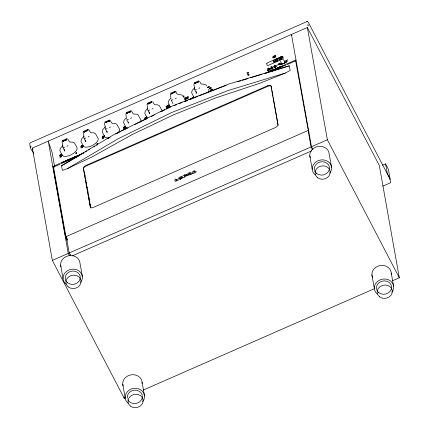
<?xml version="1.0" encoding="UTF-8"?>
<svg xmlns="http://www.w3.org/2000/svg" width="429" height="429" viewBox="0 0 429 429"><rect width="100%" height="100%" fill="white"/><g stroke="black" fill="none" stroke-linecap="round" stroke-linejoin="round"><path stroke-width="0.64" d="M191.452 98.922C191.334 97.946 192.396 97.592 191.607 98.852M109.1 121.809L109.17 120.136L105.03 121.949L104.987 122.823L109.127 121.01M66.661 140.331L66.726 138.749L62.591 140.567L62.548 141.441L66.683 139.623L66.726 138.749M87.789 130.55L87.832 129.494L83.693 131.312L83.65 132.186L87.784 130.368L87.832 129.494M109.1 121.718L109.17 120.136M130.405 112.371L130.47 110.795L126.335 112.607L126.292 113.481L130.427 111.669L130.47 110.795M151.646 102.542L151.689 101.485L147.549 103.303L147.506 104.177L151.641 102.359L151.689 101.485M174.962 92.315L175.005 91.259L170.865 93.077L170.822 93.951L174.957 92.133L175.005 91.259M198.488 81.998L198.525 80.942L194.391 82.759L194.348 83.634L198.482 81.816L198.525 80.942M84.368 132.566L84.406 131.955L83.693 131.312M171.541 94.332L171.579 93.72L170.865 93.077M63.294 141.297L62.591 140.567M105.732 122.678L105.03 121.949M127.038 113.336L126.335 112.607M148.252 104.032L147.549 103.303M194.605 171.654L193.238 172.254M183.333 177.52L179.767 179.435L181.236 178.829M183.296 175.681C185.896 173.107 189.393 174.582 184.508 176.083M190.347 99.303C190.32 98.563 191.323 98.193 190.846 98.906M125.724 118.281L124.024 120.501L123.611 122.646L126.051 127.526M170.254 98.745L168.554 100.965L168.147 103.116L169.991 106.837M188.347 174.399L189.715 173.734M67.959 159.963L67.648 160.119L68.388 159.76M62.966 145.361L60.28 148.455L59.867 150.606L62.307 155.48M84.068 136.111L81.381 139.2L80.968 141.35L83.408 146.225M105.405 126.748L102.719 129.842L102.311 131.987L104.746 136.867M69.015 159.518L69.729 159.191L69.428 159.374M147.925 108.097L145.238 111.191L144.83 113.342L147.265 118.216A8.382 3.882 -27.5 0 1 146.831 116.677M194.766 87.554L192.079 90.648L191.666 92.798L194.106 97.673A8.382 3.882 -27.5 0 1 193.677 96.707M190.337 173.825L190.83 173.38M192.836 98.289L192.535 98.456M274.04 69.546C272.292 70.324 274.85 69.155 273.729 69.67M66.999 160.366L71.096 158.644M274.211 69.471L273.863 69.632M77.231 155.931L77.939 155.571L76.308 156.349M86.063 130.652L87.098 129.998M208.006 87.672C208.633 86.98 207.089 87.956 207.604 87.237C209.567 86.712 206.81 88.084 207.963 87.763M66.972 146.273L68.05 145.608M88.074 137.017L89.157 136.352M109.416 127.66L110.494 126.995M130.716 118.313L131.794 117.653M151.936 109.009L153.014 108.344M175.252 98.783L176.33 98.118M198.772 88.465L199.85 87.8M61.529 165.739L114.736 134.127L170.656 106.623L229.107 83.966L289.334 65.825L290.16 70.458L285.462 73.016L259.867 83.253L216.044 97.785L173.498 114.833L132.325 134.508L92.482 156.671L67.219 168.736L62.355 170.372L61.529 165.739L65.642 163.503M66.227 163.186L81.156 154.397M82.883 153.384L84.03 152.708M85.178 152.032L86.899 151.019M88.621 150.005L89.774 149.33M93.79 146.965L94.938 146.289M96.664 145.27L97.812 144.594M107.572 138.851L108.719 138.176M115.61 134.121L116.763 133.446M67.219 168.736L118.324 138.664L171.927 112.414L227.853 90.621L285.462 73.016M272.066 70.41L271.203 70.774L271.873 70.479M278.786 67.466L277.912 67.841L278.593 67.53M64.827 161.368L64.382 161.551L65.197 161.159L64.43 161.497M270.066 71.311L270.415 71.128M270.206 71.209L269.814 71.38M280.137 66.881L279.343 67.192L280.303 66.811M272.93 70.04C271.9 70.49 272.983 69.975 272.667 70.158M70.083 159.068L71.927 158.226L71.101 158.569M281.172 66.533L280.26 66.935L282.143 66.077L279.059 67.428L280.421 66.913M69.439 159.352L68.999 159.524M276.131 68.635L275.295 68.978M75.155 156.858L74.871 156.917L76.603 156.226M31.188 146.112C28.051 147.678 33.886 151.571 33.596 153.652M71.428 158.457L72.329 158.103M147.533 103.561L149.925 102.644M63.304 141.211L66.699 139.72M84.406 131.955L87.8 130.464M105.743 122.597L109.138 121.107M127.048 113.251L130.443 111.765M148.262 103.947L151.657 102.456M171.579 93.72L174.973 92.23M277.456 68.029L277.649 67.948M189.977 173.509L188.143 174.388M117.337 133.108L120.313 131.649M121.504 131.065L128.056 127.853M134.604 124.646L146.52 118.812M151.281 116.479L154.258 115.02M160.811 111.813L164.977 109.77M166.173 109.186L170.935 106.853M63.219 162.119L61.867 162.618L63.878 161.808L62.779 162.269M271.611 70.624L271.294 70.758L271.691 70.587M278.11 67.744L278.619 67.541L278.169 67.718M272.908 70.034L273.042 69.965M180.159 177.976L181.826 177.236M275.933 68.72L275.525 68.892M277.912 67.954L279.075 67.487L276.238 68.667L276.978 68.361M273.616 69.718L273.82 69.654M75.311 156.724L76.164 156.349M71.45 158.419L74.834 156.966L73.311 157.636M69.868 159.105L70.699 158.757M70.737 158.794L70.136 159.052M78.282 155.491L79.462 154.923L78.593 155.293L78.984 155.18M180.555 178.115L181.59 177.649M62.854 162.189L63.283 162.055M63.937 161.722L64.902 161.358M68.608 159.733L68.431 159.744M67.256 160.328L67.004 160.366M67.707 160.06L68.104 159.953M72.528 158.011L72.276 158.054M73.043 157.716L73.295 157.679M278.056 67.932L278.367 67.787L277.981 67.943M271.927 70.576L271.487 70.78L273.777 69.804L270.828 71.064L272.152 70.458M272.678 70.292L273.117 70.088L272.662 70.254M193.935 171.911L194.755 172.099M125.504 397.855L124.276 398.391L52.338 260.398L32.341 148.123L307.368 27.488L379.306 165.481L399.308 277.761L392.567 280.716M182.679 96.262L183.869 95.742L184.159 97.372M169.423 104.815L166.044 106.295L166.313 107.813L169.691 106.333L169.509 105.32M185.902 101.11L187.688 100.327L184.604 101.528M83.414 153.137L52.783 166.575L54.569 166.286L52.097 152.424L48.252 141.141L68.249 253.416L69.439 255.7M264.747 73.606L295.989 59.899M274.989 69.139L274.876 69.16M277.536 68.023L277.869 67.879M70.404 159.154L68.543 159.883L70.624 159.116L70.104 159.202M72.297 158.237L74.158 157.507M70.796 159.003L72.356 158.317M72.817 158.156L74.378 157.47L73.665 157.647M59.867 164.269L53.126 167.224L65.669 237.628L67.101 240.379L66.634 237.746M61.09 163.733L69.664 159.974M70.887 159.432L78.239 156.21M270.56 71.858L273.01 70.785M274.238 70.243L276.072 69.439M277.3 68.903L285.875 65.138M287.098 64.602L295.672 60.843M53.582 167.262L54.204 166.988L53.582 167.262L66.045 237.226L67.192 239.43M178.207 179.102L175.863 179.987L176.308 180.427C176.399 177.611 173.702 179.665 175.375 181.387L178.593 179.971M309.03 132.164L308.135 130.454L66.307 236.524L69.235 252.987L70.726 255.834M66.667 236.958L66.045 237.226L65.669 234.936M65.669 237.628L66.892 237.092M52.338 260.398L68.249 253.416M69.235 252.987L311.068 146.916L308.135 130.454M312.945 149.592L311.459 146.745L327.37 139.768L307.368 27.488M69.745 255.228L70.731 254.794M72.249 255.866L311.626 150.874M382.486 165.17L385.553 163.824L388.347 169.187L390.068 178.855L387.274 173.498L385.553 163.824M382.77 186.143L390.744 182.647L390.095 179.215L308.236 22.195L307.277 21.45L30.604 142.637L29.703 143.602L30.287 147.211M143.265 390.063L374.807 288.508M76.448 156.226L77.408 155.877M271.573 70.608L271.895 70.485M69.283 159.368L68.924 159.529L69.219 159.465M174.04 105.641L176.528 104.676M179.011 103.705L182.121 102.493M188.958 99.834L192.063 98.622M193.307 98.139L197.656 96.445M198.9 95.962L226.239 85.307M198.493 81.912L195.104 83.403L194.391 82.759M150.954 101.989L152.059 101.576M108.435 120.635L109.54 120.222M307.089 25.096L308.199 24.866L308.885 25.627M270.367 71.139L271.085 70.865L270.763 70.962M182.239 176.078L178.963 177.558L178.78 178.823M289.334 65.825L264.629 73.525M237.741 81.741L240.942 80.765M242.224 80.373L247.983 78.609M250.547 77.826L262.065 74.308M195.313 89.79L196.477 89.468M171.793 100.107L172.951 99.785M148.477 110.333L149.635 110.012M127.257 119.643L128.421 119.321M105.958 128.984L107.121 128.662M84.615 138.342L85.779 138.025M63.513 147.597L64.677 147.276M146.638 118.919L146.032 119.069L146.064 118.71L145.099 119.144L145.27 119.412M281.445 63.202L267.825 69.225M278.968 67.364L279.284 67.267M276.26 68.72L273.788 69.739L274.512 69.45M72.555 158.135L73.01 158.06M72.522 158.204L70.57 159.036L70.989 158.907M389.65 179.102L390.095 179.215M183.751 177.654C184.915 176.979 190.181 173.568 184.368 175.847L184.1 175.831L184.54 176.271M182.598 95.351C179.435 93.661 176.743 96.064 175.858 91.345M109.872 120.125L112.055 123.359L115.331 123.557L116.763 124.228L119.144 128.427A8.382 3.882 -27.5 0 1 117.508 133.414M88.535 129.488L90.717 132.717L93.994 132.915L95.426 133.585L97.801 137.784A8.382 3.882 -27.5 0 1 92.181 145.56A8.382 3.882 -27.5 0 1 82.979 145.259M190.46 174.453L188.481 175.166C184.663 177.799 188.54 170.796 191.109 172.71M192.267 98.456L192.385 97.839L192.964 98.032M295.828 60.843L295.608 60.628L308.365 130.947M131.328 110.875L133.36 114.017L136.637 114.216L138.068 114.881L140.444 119.08A8.382 3.882 -27.5 0 1 140.369 122.093M67.584 138.835L69.616 141.972L72.892 142.171L74.324 142.841L76.7 147.04A8.382 3.882 -27.5 0 1 70.57 155.062A8.382 3.882 -27.5 0 1 61.873 153.941M283.269 59.454L284.99 61.803M199.506 81.156L201.062 83.955L204.692 84.363L206.124 85.033L206.917 86.175M327.37 139.768L399.308 277.761M311.068 146.916L312.553 149.764M194.82 89.897L196.536 93.324L196.209 91.479M171.294 100.214L173.01 103.641M152.778 101.888L154.574 104.708L157.851 104.907L159.282 105.577L161.663 109.776A8.382 3.882 -27.5 0 1 162.092 111.32M126.764 119.745L128.48 123.177L128.26 121.943M63.02 147.705L64.736 151.131L64.409 149.287M32.341 148.123L32.958 149.303M65.991 236.905L67.144 239.119M191.42 173.825C191.929 174.469 190.235 175.166 190.32 174.195M280.491 61.052L281.333 63.497M291.886 35.72L291.463 34.47L311.459 146.745M194.771 89.784L193.876 83.902M62.972 147.592L62.076 141.709M171.037 99.174L170.356 94.219M126.501 118.704L125.82 113.749M391.28 273.085L393.704 286.685M371.9 274.855L374.319 288.454M331.596 167.541L329.172 153.947A9.744 8.548 -10.1 0 0 317.83 146.445A9.744 8.548 -10.1 0 0 310.162 157.609M309.786 155.716L312.21 169.31M271.734 89.141L271.267 86.513A3.346 1.55 -27.5 0 0 267.943 86.261L86.374 165.9A3.346 1.55 -27.5 0 0 83.617 168.817L90.524 207.604A3.346 1.55 -27.5 0 0 90.841 208.092M271.97 90.455L273.021 96.375M273.257 97.689L278.174 125.295M183.392 96.246L183.585 97.329M149.367 112.023L149.694 113.867L147.935 110.328L147.04 104.445M106.96 131.285L107.18 132.518L105.416 128.979L104.52 123.096M142.106 382.378L144.53 395.972M85.51 140.031L85.838 141.876L84.073 138.336L83.183 132.454M122.726 384.148L125.145 397.742M84.502 172.249L84.738 173.568M84.974 174.882L85.205 176.196M85.795 179.483L86.025 180.797M86.261 182.111L86.497 183.424M87.082 186.712L87.312 188.025M87.548 189.345L88.133 192.632M88.369 193.946L88.605 195.259M88.835 196.573L89.42 199.86M89.656 201.174L89.892 202.488M90.128 203.807L90.358 205.121M124.045 397.077L124.276 398.391M82.422 276.834L79.998 263.234A9.744 8.548 -10.1 0 0 68.651 255.738A9.744 8.548 -10.1 0 0 60.988 266.902M60.612 265.004L63.036 278.603M126.92 128.142A8.382 3.882 -27.5 0 1 125.622 126.555M110.221 137.457A8.382 3.882 -27.5 0 1 104.317 135.323M208.499 89.232A8.382 3.882 -27.5 0 1 208.424 92.24M184.979 99.549A8.382 3.882 -27.5 0 1 185.408 101.088M284.325 61.406A2.022 0.938 -27.5 0 1 284.738 62.575A2.022 0.938 -27.5 0 1 282.427 63.878A2.022 0.938 -27.5 0 1 281.386 63.063M66.045 284.207A9.744 8.548 -10.1 0 1 65.39 272.394A9.744 8.548 -10.1 0 1 78.748 270.747A9.744 8.548 -10.1 0 1 80.609 282.411M127.349 398.241A7.615 6.682 -10.1 0 1 136.937 390.331A7.615 6.682 -10.1 0 1 140.535 401.061A7.615 6.682 -10.1 0 1 127.869 399.796M128.158 403.351A9.744 8.548 -10.1 0 1 127.499 391.538A9.744 8.548 -10.1 0 1 140.857 389.886A9.744 8.548 -10.1 0 1 142.718 401.549M123.096 386.041A9.744 8.548 -10.1 0 1 131.413 374.769A9.744 8.548 -10.1 0 1 142.096 383.537M377.332 294.058A9.744 8.548 -10.1 0 1 376.673 282.244A9.744 8.548 -10.1 0 1 390.031 280.598A9.744 8.548 -10.1 0 1 391.891 292.262M372.506 277.359A9.744 8.548 -10.1 0 1 380.223 265.535A9.744 8.548 -10.1 0 1 391.269 274.249M315.224 174.919A9.744 8.548 -10.1 0 1 314.564 163.106A9.744 8.548 -10.1 0 1 327.922 161.46A9.744 8.548 -10.1 0 1 329.783 173.123M209.427 88.417C209.513 89.693 210.929 87.377 209.427 88.417M75.906 153.233C76.121 154.231 77.376 152.692 76.206 152.574L75.906 153.233M76.024 153.207C76.721 154.188 76.544 151.839 76.024 153.207M97.013 143.978C97.222 144.975 98.477 143.436 97.308 143.318L97.013 143.978M97.126 143.951C97.823 144.932 97.646 142.584 97.126 143.951M192.814 98.064C192.256 99.088 192.299 97.179 192.814 98.064M209.111 86.99C208.483 88.047 208.633 86.084 209.111 86.99M211.004 88.009C210.419 89.05 210.5 87.125 211.004 88.009M211.567 89.838C211.009 90.857 211.041 88.964 211.567 89.838M212.511 89.425C211.958 90.449 211.985 88.546 212.511 89.425M66.988 160.408L65.465 161.073L66.988 160.408M248.981 74.93C247.024 77.295 248.214 71.986 248.981 74.93M60.36 156.901L60.333 157.261L61.299 156.826L61.127 156.558L61.679 156.183L61.074 156.333L61.1 155.974L60.14 156.408L60.312 156.676L59.76 157.052L60.36 156.901M81.467 147.646L81.435 148.005L82.4 147.571L82.229 147.303L82.781 146.927L82.175 147.077L82.202 146.718L81.242 147.152L81.413 147.42L80.861 147.796L81.467 147.646M102.804 138.288L102.778 138.647L103.738 138.208L103.566 137.94L104.118 137.57L103.518 137.714L103.545 137.36L102.579 137.795L102.751 138.063L102.199 138.438L102.804 138.288M124.104 128.941L124.078 129.301L125.037 128.866L124.871 128.598L125.424 128.223L124.818 128.373L124.844 128.014L123.884 128.448L124.056 128.716L123.498 129.091L124.104 128.941M59.824 155.55L60.06 155.952L60.698 155.888L61.422 155.041L60.462 154.547L59.824 155.55M60.049 155.48L60.677 155.759C61.996 155.201 60.114 154.113 60.049 155.48M80.925 146.294L81.161 146.697L81.8 146.632L82.524 145.785L81.564 145.292L80.925 146.294M81.151 146.225L81.778 146.504C83.097 145.946 81.215 144.857 81.151 146.225M102.263 136.931L102.499 137.339L103.142 137.275L103.861 136.427L102.901 135.929L102.263 136.931M102.493 136.867L103.116 137.141C104.435 136.583 102.558 135.5 102.493 136.867M123.568 127.59L123.804 127.992L124.442 127.933L125.161 127.081L124.206 126.587L123.568 127.59M123.793 127.526L124.421 127.799C125.735 127.241 123.858 126.158 123.793 127.526M144.782 118.286L145.018 118.688L145.662 118.624L146.38 117.777L145.42 117.283L144.782 118.286M145.013 118.216L145.635 118.495C146.954 117.937 145.077 116.849 145.013 118.216M267.39 70.222C267.326 72.345 271.766 68.715 269.364 69.219L269.294 68.838L268.281 69.696L268.216 69.316L267.911 69.45L267.98 69.83L267.39 70.222M247.93 74.49L247.983 74.866L248.659 74.571L248.482 74.179L247.93 74.49M166.693 106.719C169.289 107.706 169.804 103.856 166.693 106.719M209.979 88.213L209.599 88.417L209.979 88.213M209.261 86.953C208.328 88.358 208.473 85.864 209.261 86.953M211.154 87.977C210.183 89.404 210.392 86.873 211.154 87.977M211.717 89.806C210.805 91.2 210.929 88.712 211.717 89.806M212.666 89.388C211.728 90.798 211.872 88.299 212.666 89.388M84.095 138.031L84.095 138.031M105.432 128.673L105.432 128.673M147.951 110.022L147.951 110.022M210.081 88.513L209.583 88.696L210.081 88.513M266.784 63.235L267.074 65.465L268.039 65.492L282.69 59.041L283.22 58.392L282.861 56.365L281.896 56.338L266.784 63.235M271.048 68.871L272.715 68.254L271.048 68.871M247.002 72.866C247.163 75.456 250.633 70.469 247.002 72.866M267.825 68.367C268.104 69.745 269.648 66.994 267.825 68.367M271.015 66.967C271.294 68.345 272.839 65.594 271.015 66.967M274.222 65.562C274.421 66.967 276.179 64.141 274.222 65.562M191.876 173.396C191.843 174.512 196.713 172.238 196.235 171.568L194.326 170.731L193.088 171.278L191.876 173.396M210.382 89.934C209.599 90.299 211.17 90.803 210.382 89.934M70.967 158.65L70.34 158.961L70.957 158.66M72.195 158.108L71.6 158.414L72.185 158.124M274.142 59.931L273.525 61.068L274.152 60.88L274.142 59.931M278.217 59.095L277.584 59.282L278.201 58.162L278.217 59.095M282.266 57.32L281.633 57.507L282.25 56.387L282.266 57.32M273.922 61.25L273.536 62.135L274.169 62.226L273.922 61.25M275.729 60.462L275.504 61.637L276.126 61.009L276.12 60.51L275.729 60.462M279.778 58.682L279.552 59.862L280.18 59.234L280.169 58.735L279.778 58.682M276.169 60.012L275.858 60.328L277.858 59.449L276.169 60.012M280.223 58.237L279.906 58.553L281.912 57.674L280.223 58.237M278.089 58.146L276.244 59.304L275.6 59.234L278.089 58.146M276.265 61.015L275.627 61.642L278.11 60.553L276.265 61.015M282.137 56.371L281.499 57.003L279.649 57.459L282.137 56.371M280.314 59.234L279.676 59.867L282.159 58.778L280.314 59.234M66.651 160.569L65.809 160.913L66.651 160.569M74.496 157.127L73.681 157.475L74.496 157.127M278.898 67.519L278.619 67.653L278.947 67.519M275.461 56.065L274.372 56.548L274.287 56.065A1.373 0.633 -27.5 0 1 275.461 56.065M275.536 56.226L274.061 56.875L273.943 56.226A1.373 0.633 -27.5 0 0 273.064 57.379A1.373 0.633 -27.5 0 0 274.463 57.384A1.373 0.633 -27.5 0 0 275.536 56.226M188.133 96.579L184.567 98.144L184.861 99.775L188.428 98.209L188.133 96.579M169.096 105.164L166.436 106.328L166.64 107.47L169.294 106.301L169.096 105.164M187.688 97.244L185.172 98.343L185.307 99.11L187.822 98.005L187.688 97.244M275.037 61.551L274.399 62.184L275.037 61.551M279.204 63.192L278.335 64.098L279.354 64.028L279.29 63.68L279.96 63.385L279.268 63.54L279.204 63.192M287.419 59.953L285.735 60.854L287.419 59.953M271.278 67.996L271.16 68.538A0.735 0.343 -27.5 0 0 270.688 69.133A0.735 0.343 -27.5 0 0 271.359 69.192L272.506 68.688A0.735 0.343 -27.5 0 0 273.058 68.141A0.735 0.343 -27.5 0 0 272.624 67.927L272.49 67.466L272.394 67.991L271.932 68.195L271.852 67.75L271.359 68.447L271.278 67.996M280.105 64.178L279.172 64.586A2.494 1.153 -27.5 0 0 282.577 63.867A2.526 1.169 -27.5 0 1 280.105 64.178M287.044 61.133L286.111 61.545A2.526 1.169 -27.5 0 1 283.891 63.294A2.494 1.153 -27.5 0 0 287.044 61.133M280.014 64.307L279.402 64.575A2.322 1.073 -27.5 0 0 281.789 64.275A2.703 1.249 -27.5 0 1 280.014 64.307M286.84 61.309L286.223 61.583A2.703 1.249 -27.5 0 1 284.7 62.999A2.322 1.073 -27.5 0 0 286.84 61.309M275.885 66.463L275.134 66.79L275.075 66.457A0.944 0.44 -27.5 0 1 275.885 66.463M269.685 69.267L267.771 70.104L267.852 70.57L269.771 69.729L269.685 69.267M275.938 66.57L274.919 67.015L274.839 66.57A0.944 0.44 -27.5 0 0 274.233 67.364A0.944 0.44 -27.5 0 0 275.198 67.369A0.944 0.44 -27.5 0 0 275.938 66.57M270.522 71.171L268.361 72.12L270.522 71.171M267.664 85.73L86.095 165.363A3.346 1.55 -27.5 0 0 83.339 168.281L90.246 207.068A3.346 1.55 -27.5 0 0 93.57 207.314L275.139 127.676A3.346 1.55 -27.5 0 0 277.895 124.759L270.989 85.977A3.346 1.55 -27.5 0 0 267.664 85.73M307.47 21.493L306.987 21.493L307.47 21.493M179.907 178.7L179.628 178.266L179.907 178.705M182.271 177.274L182.089 176.812L182.282 177.327M273.311 57.84A1.748 0.81 -27.5 0 0 275.868 56.269A1.748 0.81 -27.5 0 0 273.686 56.172A1.748 0.81 -27.5 0 0 273.311 57.84M274.404 67.685A1.207 0.558 -27.5 0 0 276.163 66.602A1.207 0.558 -27.5 0 0 274.662 66.533A1.207 0.558 -27.5 0 0 274.404 67.685M68.179 286.856A7.615 6.682 -10.1 0 0 80.824 283.172A7.615 6.682 -10.1 0 0 71.386 275.466A7.615 6.682 -10.1 0 0 68.179 286.856M67.444 282.743A7.615 6.682 -10.1 0 0 80.089 279.059A7.615 6.682 -10.1 0 0 70.651 271.353A7.615 6.682 -10.1 0 0 67.444 282.743M130.287 406A7.615 6.682 -10.1 0 0 142.932 402.316A7.615 6.682 -10.1 0 0 133.494 394.605A7.615 6.682 -10.1 0 0 130.287 406M379.461 296.707A7.615 6.682 -10.1 0 0 392.106 293.023A7.615 6.682 -10.1 0 0 382.668 285.317A7.615 6.682 -10.1 0 0 379.461 296.707M378.727 292.594A7.615 6.682 -10.1 0 0 391.371 288.91A7.615 6.682 -10.1 0 0 381.939 281.204A7.615 6.682 -10.1 0 0 378.727 292.594M317.353 177.568A7.615 6.682 -10.1 0 0 329.998 173.884A7.615 6.682 -10.1 0 0 320.56 166.179A7.615 6.682 -10.1 0 0 317.353 177.568M316.618 173.45A7.615 6.682 -10.1 0 0 329.263 169.766A7.615 6.682 -10.1 0 0 319.825 162.06A7.615 6.682 -10.1 0 0 316.618 173.45"/></g></svg>
